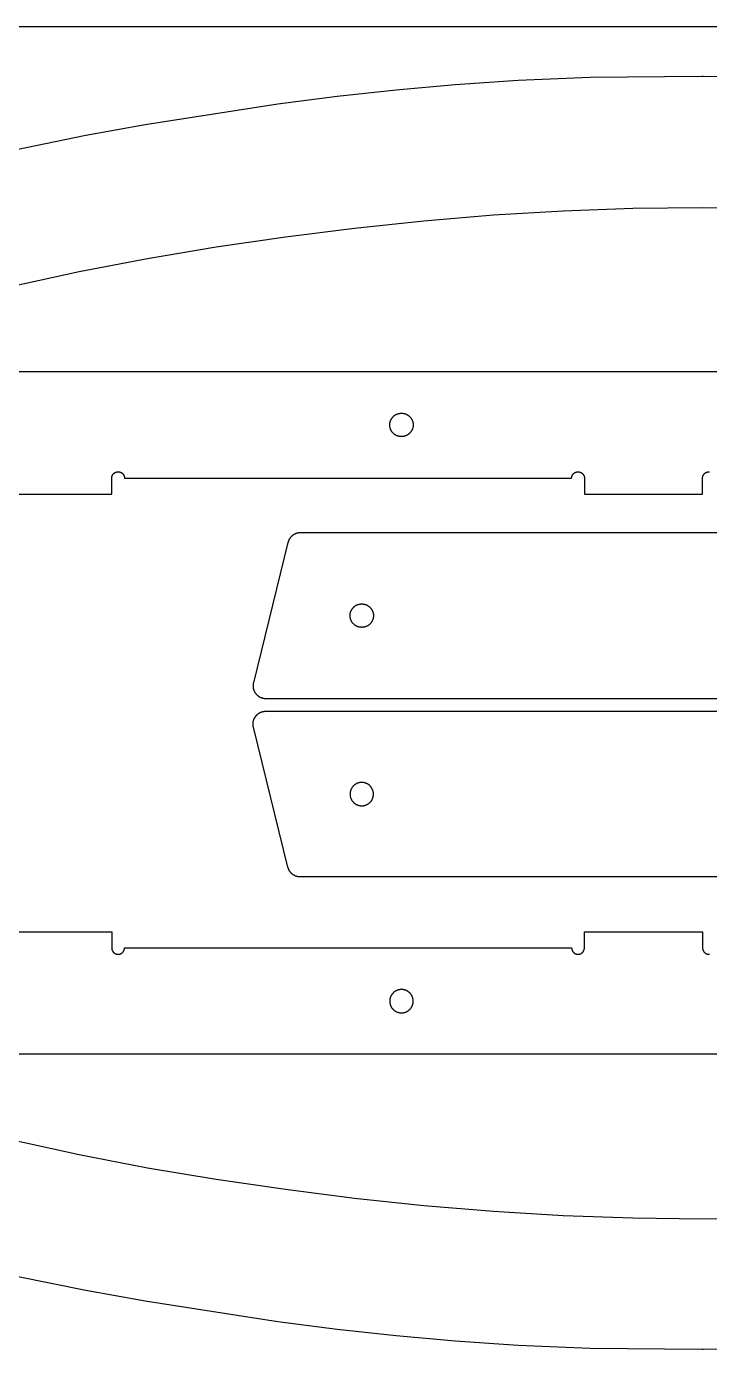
# Model space of a CAD drawing. Header units: millimetres. Extents: x 0 to 2500, y 0 to 1250.
# Drawn here: x 321 to 641, y 622 to 1250 of the extents above; entities that cross this region are included whole.
import ezdxf

# ---------------------------------------------------------------- set-up
doc = ezdxf.new("R2010")
doc.units = ezdxf.units.MM
doc.header["$MEASUREMENT"] = 0
doc.layers.add('Default', color=18, linetype='Continuous', true_color=0x000000)
doc.layers.add('TAGLIO', color=56, linetype='Continuous', true_color=0x8b8b00)

msp = doc.modelspace()

# ---------------------------------------------------------------- linework, layer by layer
at = {"layer": 'Default'}
msp.add_lwpolyline([(0, 0), (2500, 0), (2500, 1250), (0, 1250)], close=True, dxfattribs=at)
at = {"layer": 'TAGLIO'}
for points in [[(637.71, 1226.56), (585.14, 1226.13), (551.38, 1224.72), (521.83, 1222.7), (494.04, 1220.19), (466.3, 1217.13), (438.52, 1213.54), (376.18, 1203.84), (348.4, 1198.79), (315.79, 1192.14)], [(637.94, 1226.56), (637.71, 1226.56)], [(638, 1226.56), (637.94, 1226.56)], [(638.06, 1226.56), (638, 1226.56)], [(638.29, 1226.56), (638.06, 1226.56)], [(690.86, 1226.13), (638.29, 1226.56)], [(212.01, 1097.38), (224.38, 1102), (236.85, 1106.34), (249.4, 1110.44), (262.03, 1114.31), (287.48, 1121.41), (313.13, 1127.78), (345.14, 1134.84), (377.31, 1141.05), (409.62, 1146.49), (442.04, 1151.23), (474.55, 1155.33), (507.13, 1158.76), (539.78, 1161.49), (572.48, 1163.47), (605.23, 1164.66), (638, 1165.05), (670.77, 1164.66)], [(1072.94, 1087.72), (203.06, 1087.72)], [(360.5, 1037.72), (360.5, 1037.79), (360.5, 1037.85), (360.51, 1037.92), (360.51, 1037.99), (360.52, 1038.06), (360.53, 1038.13), (360.54, 1038.19), (360.55, 1038.26), (360.56, 1038.33), (360.58, 1038.4), (360.6, 1038.47), (360.62, 1038.54), (360.64, 1038.61), (360.66, 1038.68), (360.68, 1038.75), (360.71, 1038.82), (360.74, 1038.89), (360.77, 1038.96), (360.8, 1039.03), (360.84, 1039.1), (360.87, 1039.16), (360.91, 1039.23), (360.95, 1039.3), (360.99, 1039.36), (361.03, 1039.42), (361.08, 1039.49), (361.12, 1039.55), (361.17, 1039.61), (361.22, 1039.67), (361.27, 1039.73), (361.32, 1039.78), (361.38, 1039.84), (361.43, 1039.89), (361.49, 1039.95), (361.55, 1040), (361.61, 1040.05), (361.67, 1040.1), (361.73, 1040.14), (361.79, 1040.19), (361.86, 1040.23), (361.92, 1040.27), (361.99, 1040.31), (362.06, 1040.35), (362.12, 1040.38), (362.19, 1040.42), (362.26, 1040.45), (362.33, 1040.48), (362.4, 1040.51), (362.47, 1040.53), (362.53, 1040.56), (362.6, 1040.58), (362.67, 1040.6), (362.74, 1040.62), (362.81, 1040.64), (362.88, 1040.65), (362.95, 1040.67), (363.02, 1040.68), (363.09, 1040.69), (363.16, 1040.7), (363.23, 1040.71), (363.3, 1040.71), (363.37, 1040.72), (363.43, 1040.72), (363.5, 1040.72), (363.57, 1040.72), (363.63, 1040.72), (363.7, 1040.71), (363.77, 1040.71), (363.84, 1040.7), (363.91, 1040.69), (363.98, 1040.68), (364.05, 1040.67), (364.12, 1040.65), (364.19, 1040.64), (364.26, 1040.62), (364.33, 1040.6), (364.4, 1040.58), (364.47, 1040.56), (364.53, 1040.53), (364.6, 1040.51), (364.67, 1040.48), (364.74, 1040.45), (364.81, 1040.42), (364.88, 1040.38), (364.94, 1040.35), (365.01, 1040.31), (365.08, 1040.27), (365.14, 1040.23), (365.21, 1040.19), (365.27, 1040.14), (365.33, 1040.1), (365.39, 1040.05), (365.45, 1040), (365.51, 1039.95), (365.57, 1039.89), (365.62, 1039.84), (365.68, 1039.78), (365.73, 1039.73), (365.78, 1039.67), (365.83, 1039.61), (365.88, 1039.55), (365.92, 1039.49), (365.97, 1039.42), (366.01, 1039.36), (366.05, 1039.3), (366.09, 1039.23), (366.13, 1039.16), (366.16, 1039.1), (366.2, 1039.03), (366.23, 1038.96), (366.26, 1038.89), (366.29, 1038.82), (366.32, 1038.75), (366.34, 1038.68), (366.36, 1038.61), (366.38, 1038.54), (366.4, 1038.47), (366.42, 1038.4), (366.44, 1038.33), (366.45, 1038.26), (366.46, 1038.19), (366.47, 1038.13), (366.48, 1038.06), (366.49, 1037.99), (366.49, 1037.92), (366.5, 1037.85), (366.5, 1037.79), (366.5, 1037.72)], [(360.5, 1030.22), (360.5, 1037.72)], [(366.5, 1037.72), (576.5, 1037.72)], [(576.5, 1037.72), (576.5, 1037.79), (576.5, 1037.85), (576.51, 1037.92), (576.51, 1037.99), (576.52, 1038.06), (576.53, 1038.13), (576.54, 1038.19), (576.55, 1038.26), (576.56, 1038.33), (576.58, 1038.4), (576.6, 1038.47), (576.62, 1038.54), (576.64, 1038.61), (576.66, 1038.68), (576.68, 1038.75), (576.71, 1038.82), (576.74, 1038.89), (576.77, 1038.96), (576.8, 1039.03), (576.84, 1039.1), (576.87, 1039.16), (576.91, 1039.23), (576.95, 1039.3), (576.99, 1039.36), (577.03, 1039.42), (577.08, 1039.49), (577.12, 1039.55), (577.17, 1039.61), (577.22, 1039.67), (577.27, 1039.73), (577.32, 1039.78), (577.38, 1039.84), (577.43, 1039.89), (577.49, 1039.95), (577.55, 1040), (577.61, 1040.05), (577.67, 1040.1), (577.73, 1040.14), (577.79, 1040.19), (577.86, 1040.23), (577.92, 1040.27), (577.99, 1040.31), (578.06, 1040.35), (578.12, 1040.38), (578.19, 1040.42), (578.26, 1040.45), (578.33, 1040.48), (578.4, 1040.51), (578.47, 1040.53), (578.53, 1040.56), (578.6, 1040.58), (578.67, 1040.6), (578.74, 1040.62), (578.81, 1040.64), (578.88, 1040.65), (578.95, 1040.67), (579.02, 1040.68), (579.09, 1040.69), (579.16, 1040.7), (579.23, 1040.71), (579.3, 1040.71), (579.37, 1040.72), (579.43, 1040.72), (579.5, 1040.72), (579.57, 1040.72), (579.63, 1040.72), (579.7, 1040.71), (579.77, 1040.71), (579.84, 1040.7), (579.91, 1040.69), (579.98, 1040.68), (580.05, 1040.67), (580.12, 1040.65), (580.19, 1040.64), (580.26, 1040.62), (580.33, 1040.6), (580.4, 1040.58), (580.47, 1040.56), (580.53, 1040.53), (580.6, 1040.51), (580.67, 1040.48), (580.74, 1040.45), (580.81, 1040.42), (580.88, 1040.38), (580.94, 1040.35), (581.01, 1040.31), (581.08, 1040.27), (581.14, 1040.23), (581.21, 1040.19), (581.27, 1040.14), (581.33, 1040.1), (581.39, 1040.05), (581.45, 1040), (581.51, 1039.95), (581.57, 1039.89), (581.62, 1039.84), (581.68, 1039.78), (581.73, 1039.73), (581.78, 1039.67), (581.83, 1039.61), (581.88, 1039.55), (581.92, 1039.49), (581.97, 1039.42), (582.01, 1039.36), (582.05, 1039.3), (582.09, 1039.23), (582.13, 1039.16), (582.16, 1039.1), (582.2, 1039.03), (582.23, 1038.96), (582.26, 1038.89), (582.29, 1038.82), (582.32, 1038.75), (582.34, 1038.68), (582.36, 1038.61), (582.38, 1038.54), (582.4, 1038.47), (582.42, 1038.4), (582.44, 1038.33), (582.45, 1038.26), (582.46, 1038.19), (582.47, 1038.13), (582.48, 1038.06), (582.49, 1037.99), (582.49, 1037.92), (582.5, 1037.85), (582.5, 1037.79), (582.5, 1037.72)], [(582.5, 1037.72), (582.5, 1030.22)], [(638, 1037.72), (638, 1037.79), (638, 1037.85), (638.01, 1037.92), (638.01, 1037.99), (638.02, 1038.06), (638.03, 1038.13), (638.04, 1038.19), (638.05, 1038.26), (638.06, 1038.33), (638.08, 1038.4), (638.1, 1038.47), (638.12, 1038.54), (638.14, 1038.61), (638.16, 1038.68), (638.18, 1038.75), (638.21, 1038.82), (638.24, 1038.89), (638.27, 1038.96), (638.3, 1039.03), (638.34, 1039.1), (638.37, 1039.16), (638.41, 1039.23), (638.45, 1039.3), (638.49, 1039.36), (638.53, 1039.42), (638.58, 1039.49), (638.62, 1039.55), (638.67, 1039.61), (638.72, 1039.67), (638.77, 1039.73), (638.82, 1039.78), (638.88, 1039.84), (638.93, 1039.89), (638.99, 1039.95), (639.05, 1040), (639.11, 1040.05), (639.17, 1040.1), (639.23, 1040.14), (639.29, 1040.19), (639.36, 1040.23), (639.42, 1040.27), (639.49, 1040.31), (639.56, 1040.35), (639.62, 1040.38), (639.69, 1040.42), (639.76, 1040.45), (639.83, 1040.48), (639.9, 1040.51), (639.97, 1040.53), (640.03, 1040.56), (640.1, 1040.58), (640.17, 1040.6), (640.24, 1040.62), (640.31, 1040.64), (640.38, 1040.65), (640.45, 1040.67), (640.52, 1040.68), (640.59, 1040.69), (640.66, 1040.7), (640.73, 1040.71), (640.8, 1040.71), (640.87, 1040.72), (640.93, 1040.72), (641, 1040.72), (641.07, 1040.72), (641.13, 1040.72), (641.2, 1040.71)], [(638, 1030.22), (638, 1037.72)], [(305, 1030.22), (360.5, 1030.22)], [(582.5, 1030.22), (638, 1030.22)], [(449.1, 1012.04), (448.98, 1012.03), (448.87, 1012.03), (448.75, 1012.03), (448.63, 1012.02), (448.51, 1012.01), (448.39, 1011.99), (448.27, 1011.98), (448.15, 1011.96), (448.03, 1011.94), (447.91, 1011.92), (447.79, 1011.89), (447.67, 1011.86), (447.55, 1011.83), (447.43, 1011.8), (447.31, 1011.76), (447.2, 1011.73), (447.08, 1011.68), (446.96, 1011.64), (446.84, 1011.59), (446.72, 1011.55), (446.61, 1011.49), (446.49, 1011.44), (446.38, 1011.38), (446.26, 1011.32), (446.15, 1011.26), (446.04, 1011.2), (445.93, 1011.13), (445.82, 1011.06), (445.71, 1010.99), (445.61, 1010.91), (445.5, 1010.84), (445.4, 1010.76), (445.3, 1010.68), (445.2, 1010.6), (445.1, 1010.51), (445.01, 1010.42), (444.91, 1010.33), (444.82, 1010.24), (444.73, 1010.15), (444.64, 1010.06), (444.56, 1009.96), (444.48, 1009.86), (444.4, 1009.76), (444.32, 1009.66), (444.24, 1009.56), (444.17, 1009.46), (444.1, 1009.35), (444.03, 1009.25), (443.96, 1009.14), (443.9, 1009.03), (443.84, 1008.92), (443.78, 1008.81), (443.72, 1008.7), (443.67, 1008.59), (443.62, 1008.48), (443.57, 1008.37), (443.53, 1008.26), (443.48, 1008.15), (443.44, 1008.03), (443.4, 1007.92), (443.37, 1007.81), (443.33, 1007.7), (443.3, 1007.58), (443.27, 1007.47)], [(1176.38, 1012.04), (449.1, 1012.04)], [(443.27, 1007.47), (427.03, 941.56)], [(427.03, 941.56), (426.99, 941.4), (426.96, 941.24), (426.93, 941.07), (426.91, 940.91), (426.89, 940.74), (426.87, 940.57), (426.86, 940.4), (426.86, 940.23), (426.86, 940.06), (426.86, 939.89), (426.87, 939.72), (426.88, 939.55), (426.9, 939.38), (426.93, 939.2), (426.96, 939.03), (426.99, 938.86), (427.03, 938.7), (427.07, 938.53), (427.12, 938.36), (427.17, 938.2), (427.23, 938.04), (427.29, 937.88), (427.36, 937.72), (427.43, 937.56), (427.5, 937.41), (427.58, 937.26), (427.67, 937.11), (427.75, 936.97), (427.84, 936.83), (427.94, 936.69), (428.03, 936.55), (428.13, 936.42), (428.24, 936.3), (428.34, 936.17), (428.45, 936.05), (428.57, 935.92), (428.69, 935.81), (428.81, 935.69), (428.94, 935.58), (429.07, 935.47), (429.2, 935.36), (429.34, 935.26), (429.48, 935.16), (429.63, 935.07), (429.77, 934.98), (429.92, 934.89), (430.07, 934.81), (430.23, 934.73), (430.39, 934.66), (430.54, 934.59), (430.7, 934.52), (430.87, 934.46), (431.03, 934.41), (431.19, 934.36), (431.36, 934.31), (431.52, 934.27), (431.69, 934.24), (431.86, 934.21), (432.03, 934.18), (432.19, 934.16), (432.36, 934.14), (432.53, 934.13), (432.69, 934.13), (432.86, 934.12)], [(432.86, 934.12), (1193.46, 934.12)], [(427.03, 920.69), (426.99, 920.85), (426.96, 921.01), (426.93, 921.17), (426.91, 921.34), (426.89, 921.51), (426.87, 921.68), (426.86, 921.85), (426.86, 922.02), (426.86, 922.19), (426.86, 922.36), (426.87, 922.53), (426.88, 922.7), (426.9, 922.87), (426.93, 923.04), (426.96, 923.21), (426.99, 923.38), (427.03, 923.55), (427.07, 923.72), (427.12, 923.88), (427.17, 924.05), (427.23, 924.21), (427.29, 924.37), (427.36, 924.53), (427.43, 924.68), (427.5, 924.84), (427.58, 924.99), (427.67, 925.14), (427.75, 925.28), (427.84, 925.42), (427.94, 925.56), (428.03, 925.69), (428.13, 925.82), (428.24, 925.95), (428.34, 926.08), (428.45, 926.2), (428.57, 926.32), (428.69, 926.44), (428.81, 926.56), (428.94, 926.67), (429.07, 926.78), (429.2, 926.89), (429.34, 926.99), (429.48, 927.09), (429.63, 927.18), (429.77, 927.27), (429.92, 927.36), (430.07, 927.44), (430.23, 927.52), (430.39, 927.59), (430.54, 927.66), (430.7, 927.72), (430.87, 927.78), (431.03, 927.84), (431.19, 927.89), (431.36, 927.93), (431.52, 927.97), (431.69, 928.01), (431.86, 928.04), (432.03, 928.07), (432.19, 928.09), (432.36, 928.1), (432.53, 928.11), (432.69, 928.12), (432.86, 928.12)], [(432.86, 928.12), (1193.46, 928.12)], [(443.27, 854.78), (427.03, 920.69)], [(449.1, 850.21), (448.98, 850.21), (448.87, 850.22), (448.75, 850.22), (448.63, 850.23), (448.51, 850.24), (448.39, 850.25), (448.27, 850.27), (448.15, 850.29), (448.03, 850.31), (447.91, 850.33), (447.79, 850.36), (447.67, 850.38), (447.55, 850.41), (447.43, 850.45), (447.31, 850.48), (447.2, 850.52), (447.08, 850.56), (446.96, 850.61), (446.84, 850.65), (446.72, 850.7), (446.61, 850.75), (446.49, 850.81), (446.38, 850.87), (446.26, 850.92), (446.15, 850.99), (446.04, 851.05), (445.93, 851.12), (445.82, 851.19), (445.71, 851.26), (445.61, 851.33), (445.5, 851.41), (445.4, 851.49), (445.3, 851.57), (445.2, 851.65), (445.1, 851.74), (445.01, 851.82), (444.91, 851.91), (444.82, 852), (444.73, 852.1), (444.64, 852.19), (444.56, 852.29), (444.48, 852.39), (444.4, 852.49), (444.32, 852.59), (444.24, 852.69), (444.17, 852.79), (444.1, 852.9), (444.03, 853), (443.96, 853.11), (443.9, 853.22), (443.84, 853.32), (443.78, 853.43), (443.72, 853.54), (443.67, 853.65), (443.62, 853.77), (443.57, 853.88), (443.53, 853.99), (443.48, 854.1), (443.44, 854.21), (443.4, 854.33), (443.37, 854.44), (443.33, 854.55), (443.3, 854.66), (443.27, 854.78)], [(1176.38, 850.21), (449.1, 850.21)], [(305, 824.34), (360.5, 824.34)], [(360.5, 824.34), (360.5, 816.84)], [(582.5, 816.84), (582.5, 824.34)], [(582.5, 824.34), (638, 824.34)], [(638, 824.34), (638, 816.84)], [(360.5, 816.84), (360.5, 816.78), (360.5, 816.71), (360.51, 816.64), (360.51, 816.57), (360.52, 816.5), (360.53, 816.43), (360.54, 816.37), (360.55, 816.3), (360.56, 816.23), (360.58, 816.16), (360.6, 816.09), (360.62, 816.02), (360.64, 815.95), (360.66, 815.88), (360.68, 815.81), (360.71, 815.74), (360.74, 815.67), (360.77, 815.6), (360.8, 815.53), (360.84, 815.46), (360.87, 815.4), (360.91, 815.33), (360.95, 815.26), (360.99, 815.2), (361.03, 815.14), (361.08, 815.07), (361.12, 815.01), (361.17, 814.95), (361.22, 814.89), (361.27, 814.83), (361.32, 814.78), (361.38, 814.72), (361.43, 814.67), (361.49, 814.61), (361.55, 814.56), (361.61, 814.51), (361.67, 814.46), (361.73, 814.42), (361.79, 814.37), (361.86, 814.33), (361.92, 814.29), (361.99, 814.25), (362.06, 814.21), (362.12, 814.18), (362.19, 814.14), (362.26, 814.11), (362.33, 814.08), (362.4, 814.05), (362.47, 814.03), (362.53, 814), (362.6, 813.98), (362.67, 813.96), (362.74, 813.94), (362.81, 813.92), (362.88, 813.91), (362.95, 813.89), (363.02, 813.88), (363.09, 813.87), (363.16, 813.86), (363.23, 813.85), (363.3, 813.85), (363.37, 813.84), (363.43, 813.84), (363.5, 813.84), (363.57, 813.84), (363.63, 813.84), (363.7, 813.85), (363.77, 813.85), (363.84, 813.86), (363.91, 813.87), (363.98, 813.88), (364.05, 813.89), (364.12, 813.91), (364.19, 813.92), (364.26, 813.94), (364.33, 813.96), (364.4, 813.98), (364.47, 814), (364.53, 814.03), (364.6, 814.05), (364.67, 814.08), (364.74, 814.11), (364.81, 814.14), (364.88, 814.18), (364.94, 814.21), (365.01, 814.25), (365.08, 814.29), (365.14, 814.33), (365.21, 814.37), (365.27, 814.42), (365.33, 814.46), (365.39, 814.51), (365.45, 814.56), (365.51, 814.61), (365.57, 814.67), (365.62, 814.72), (365.68, 814.78), (365.73, 814.83), (365.78, 814.89), (365.83, 814.95), (365.88, 815.01), (365.92, 815.07), (365.97, 815.14), (366.01, 815.2), (366.05, 815.26), (366.09, 815.33), (366.13, 815.4), (366.16, 815.46), (366.2, 815.53), (366.23, 815.6), (366.26, 815.67), (366.29, 815.74), (366.32, 815.81), (366.34, 815.88), (366.36, 815.95), (366.38, 816.02), (366.4, 816.09), (366.42, 816.16), (366.44, 816.23), (366.45, 816.3), (366.46, 816.37), (366.47, 816.43), (366.48, 816.5), (366.49, 816.57), (366.49, 816.64), (366.5, 816.71), (366.5, 816.78), (366.5, 816.84)], [(366.5, 816.84), (576.5, 816.84)], [(576.5, 816.84), (576.5, 816.78), (576.5, 816.71), (576.51, 816.64), (576.51, 816.57), (576.52, 816.5), (576.53, 816.43), (576.54, 816.37), (576.55, 816.3), (576.56, 816.23), (576.58, 816.16), (576.6, 816.09), (576.62, 816.02), (576.64, 815.95), (576.66, 815.88), (576.68, 815.81), (576.71, 815.74), (576.74, 815.67), (576.77, 815.6), (576.8, 815.53), (576.84, 815.46), (576.87, 815.4), (576.91, 815.33), (576.95, 815.26), (576.99, 815.2), (577.03, 815.14), (577.08, 815.07), (577.12, 815.01), (577.17, 814.95), (577.22, 814.89), (577.27, 814.83), (577.32, 814.78), (577.38, 814.72), (577.43, 814.67), (577.49, 814.61), (577.55, 814.56), (577.61, 814.51), (577.67, 814.46), (577.73, 814.42), (577.79, 814.37), (577.86, 814.33), (577.92, 814.29), (577.99, 814.25), (578.06, 814.21), (578.12, 814.18), (578.19, 814.14), (578.26, 814.11), (578.33, 814.08), (578.4, 814.05), (578.47, 814.03), (578.53, 814), (578.6, 813.98), (578.67, 813.96), (578.74, 813.94), (578.81, 813.92), (578.88, 813.91), (578.95, 813.89), (579.02, 813.88), (579.09, 813.87), (579.16, 813.86), (579.23, 813.85), (579.3, 813.85), (579.37, 813.84), (579.43, 813.84), (579.5, 813.84), (579.57, 813.84), (579.63, 813.84), (579.7, 813.85), (579.77, 813.85), (579.84, 813.86), (579.91, 813.87), (579.98, 813.88), (580.05, 813.89), (580.12, 813.91), (580.19, 813.92), (580.26, 813.94), (580.33, 813.96), (580.4, 813.98), (580.47, 814), (580.53, 814.03), (580.6, 814.05), (580.67, 814.08), (580.74, 814.11), (580.81, 814.14), (580.88, 814.18), (580.94, 814.21), (581.01, 814.25), (581.08, 814.29), (581.14, 814.33), (581.21, 814.37), (581.27, 814.42), (581.33, 814.46), (581.39, 814.51), (581.45, 814.56), (581.51, 814.61), (581.57, 814.67), (581.62, 814.72), (581.68, 814.78), (581.73, 814.83), (581.78, 814.89), (581.83, 814.95), (581.88, 815.01), (581.92, 815.07), (581.97, 815.14), (582.01, 815.2), (582.05, 815.26), (582.09, 815.33), (582.13, 815.4), (582.16, 815.46), (582.2, 815.53), (582.23, 815.6), (582.26, 815.67), (582.29, 815.74), (582.32, 815.81), (582.34, 815.88), (582.36, 815.95), (582.38, 816.02), (582.4, 816.09), (582.42, 816.16), (582.44, 816.23), (582.45, 816.3), (582.46, 816.37), (582.47, 816.43), (582.48, 816.5), (582.49, 816.57), (582.49, 816.64), (582.5, 816.71), (582.5, 816.78), (582.5, 816.84)], [(638, 816.84), (638, 816.78), (638, 816.71), (638.01, 816.64), (638.01, 816.57), (638.02, 816.5), (638.03, 816.43), (638.04, 816.37), (638.05, 816.3), (638.06, 816.23), (638.08, 816.16), (638.1, 816.09), (638.12, 816.02), (638.14, 815.95), (638.16, 815.88), (638.18, 815.81), (638.21, 815.74), (638.24, 815.67), (638.27, 815.6), (638.3, 815.53), (638.34, 815.46), (638.37, 815.4), (638.41, 815.33), (638.45, 815.26), (638.49, 815.2), (638.53, 815.14), (638.58, 815.07), (638.62, 815.01), (638.67, 814.95), (638.72, 814.89), (638.77, 814.83), (638.82, 814.78), (638.88, 814.72), (638.93, 814.67), (638.99, 814.61), (639.05, 814.56), (639.11, 814.51), (639.17, 814.46), (639.23, 814.42), (639.29, 814.37), (639.36, 814.33), (639.42, 814.29), (639.49, 814.25), (639.56, 814.21), (639.62, 814.18), (639.69, 814.14), (639.76, 814.11), (639.83, 814.08), (639.9, 814.05), (639.97, 814.03), (640.03, 814), (640.1, 813.98), (640.17, 813.96), (640.24, 813.94), (640.31, 813.92), (640.38, 813.91), (640.45, 813.89), (640.52, 813.88), (640.59, 813.87), (640.66, 813.86), (640.73, 813.85), (640.8, 813.85), (640.87, 813.84), (640.93, 813.84), (641, 813.84), (641.07, 813.84), (641.13, 813.84), (641.2, 813.85)], [(1072.94, 766.84), (203.06, 766.84)], [(212.01, 757.18), (224.38, 752.56), (236.85, 748.22), (249.4, 744.12), (262.03, 740.25), (287.48, 733.15), (313.13, 726.78), (345.14, 719.72), (377.31, 713.51), (409.62, 708.07), (442.04, 703.33), (474.55, 699.23), (507.13, 695.8), (539.78, 693.07), (572.48, 691.1), (605.23, 689.91), (638, 689.51), (670.77, 689.91)], [(637.71, 628), (585.14, 628.43), (551.38, 629.84), (521.83, 631.86), (494.04, 634.37), (466.3, 637.43), (438.52, 641.02), (376.18, 650.72), (348.4, 655.77), (315.79, 662.42)], [(637.94, 628), (637.71, 628)], [(638, 628), (637.94, 628)], [(638.06, 628), (638, 628)], [(638.29, 628), (638.06, 628)], [(690.86, 628.43), (638.29, 628)]]:
    msp.add_lwpolyline(points, dxfattribs=at)
for points in [[(491.08, 1062.76), (491.08, 1062.95), (491.09, 1063.14), (491.11, 1063.33), (491.13, 1063.52), (491.16, 1063.71), (491.2, 1063.9), (491.24, 1064.08), (491.29, 1064.27), (491.34, 1064.45), (491.41, 1064.63), (491.47, 1064.81), (491.55, 1064.99), (491.63, 1065.16), (491.72, 1065.33), (491.81, 1065.5), (491.91, 1065.66), (492.01, 1065.82), (492.12, 1065.98), (492.23, 1066.13), (492.35, 1066.28), (492.48, 1066.42), (492.61, 1066.56), (492.74, 1066.7), (492.88, 1066.83), (493.02, 1066.96), (493.17, 1067.08), (493.32, 1067.19), (493.48, 1067.3), (493.64, 1067.41), (493.8, 1067.51), (493.97, 1067.6), (494.14, 1067.69), (494.31, 1067.77), (494.48, 1067.85), (494.66, 1067.92), (494.84, 1067.98), (495.02, 1068.04), (495.21, 1068.09), (495.39, 1068.13), (495.58, 1068.17), (495.77, 1068.2), (495.96, 1068.23), (496.15, 1068.24), (496.34, 1068.25), (496.53, 1068.26), (496.72, 1068.26), (496.91, 1068.25), (497.1, 1068.23), (497.29, 1068.21), (497.48, 1068.19), (497.67, 1068.15), (497.86, 1068.11), (498.04, 1068.06), (498.22, 1068.01), (498.4, 1067.95), (498.58, 1067.88), (498.76, 1067.81), (498.93, 1067.73), (499.1, 1067.65), (499.27, 1067.55), (499.44, 1067.46), (499.6, 1067.36), (499.76, 1067.25), (499.91, 1067.14), (500.06, 1067.02), (500.21, 1066.89), (500.35, 1066.77), (500.48, 1066.63), (500.62, 1066.49), (500.74, 1066.35), (500.87, 1066.21), (500.98, 1066.05), (501.09, 1065.9), (501.2, 1065.74), (501.3, 1065.58), (501.4, 1065.41), (501.49, 1065.24), (501.57, 1065.07), (501.65, 1064.9), (501.72, 1064.72), (501.78, 1064.54), (501.84, 1064.36), (501.89, 1064.18), (501.94, 1063.99), (501.98, 1063.8), (502.01, 1063.62), (502.04, 1063.43), (502.06, 1063.24), (502.07, 1063.05), (502.08, 1062.86), (502.08, 1062.66), (502.07, 1062.47), (502.06, 1062.28), (502.04, 1062.09), (502.01, 1061.9), (501.98, 1061.72), (501.94, 1061.53), (501.89, 1061.34), (501.84, 1061.16), (501.78, 1060.98), (501.72, 1060.8), (501.65, 1060.62), (501.57, 1060.45), (501.49, 1060.28), (501.4, 1060.11), (501.3, 1059.94), (501.2, 1059.78), (501.09, 1059.62), (500.98, 1059.47), (500.87, 1059.31), (500.74, 1059.17), (500.62, 1059.03), (500.48, 1058.89), (500.35, 1058.75), (500.21, 1058.63), (500.06, 1058.5), (499.91, 1058.38), (499.76, 1058.27), (499.6, 1058.16), (499.44, 1058.06), (499.27, 1057.97), (499.1, 1057.87), (498.93, 1057.79), (498.76, 1057.71), (498.58, 1057.64), (498.4, 1057.57), (498.22, 1057.51), (498.04, 1057.46), (497.86, 1057.41), (497.67, 1057.37), (497.48, 1057.33), (497.29, 1057.31), (497.1, 1057.29), (496.91, 1057.27), (496.72, 1057.26), (496.53, 1057.26), (496.34, 1057.27), (496.15, 1057.28), (495.96, 1057.29), (495.77, 1057.32), (495.58, 1057.35), (495.39, 1057.39), (495.21, 1057.43), (495.02, 1057.48), (494.84, 1057.54), (494.66, 1057.6), (494.48, 1057.67), (494.31, 1057.75), (494.14, 1057.83), (493.97, 1057.92), (493.8, 1058.01), (493.64, 1058.11), (493.48, 1058.22), (493.32, 1058.33), (493.17, 1058.44), (493.02, 1058.56), (492.88, 1058.69), (492.74, 1058.82), (492.61, 1058.96), (492.48, 1059.1), (492.35, 1059.24), (492.23, 1059.39), (492.12, 1059.54), (492.01, 1059.7), (491.91, 1059.86), (491.81, 1060.02), (491.72, 1060.19), (491.63, 1060.36), (491.55, 1060.53), (491.47, 1060.71), (491.41, 1060.89), (491.34, 1061.07), (491.29, 1061.25), (491.24, 1061.44), (491.2, 1061.62), (491.16, 1061.81), (491.13, 1062), (491.11, 1062.19), (491.09, 1062.38), (491.08, 1062.57)], [(479.24, 978.42), (479.42, 978.37), (479.6, 978.32), (479.78, 978.25), (479.96, 978.19), (480.14, 978.11), (480.31, 978.03), (480.48, 977.95), (480.65, 977.85), (480.81, 977.76), (480.97, 977.65), (481.13, 977.55), (481.28, 977.43), (481.43, 977.31), (481.58, 977.19), (481.72, 977.06), (481.85, 976.92), (481.98, 976.78), (482.11, 976.64), (482.23, 976.49), (482.35, 976.34), (482.46, 976.19), (482.56, 976.03), (482.66, 975.86), (482.76, 975.7), (482.84, 975.53), (482.93, 975.36), (483, 975.18), (483.07, 975), (483.14, 974.82), (483.19, 974.64), (483.24, 974.46), (483.29, 974.27), (483.33, 974.08), (483.36, 973.9), (483.38, 973.71), (483.4, 973.52), (483.41, 973.33), (483.42, 973.14), (483.42, 972.94), (483.41, 972.75), (483.4, 972.56), (483.37, 972.37), (483.35, 972.18), (483.31, 972), (483.27, 971.81), (483.22, 971.63), (483.17, 971.44), (483.11, 971.26), (483.04, 971.08), (482.97, 970.91), (482.89, 970.73), (482.81, 970.56), (482.72, 970.39), (482.62, 970.23), (482.52, 970.07), (482.41, 969.91), (482.3, 969.75), (482.18, 969.6), (482.06, 969.46), (481.93, 969.32), (481.8, 969.18), (481.66, 969.05), (481.52, 968.92), (481.37, 968.8), (481.22, 968.68), (481.07, 968.57), (480.91, 968.46), (480.74, 968.36), (480.58, 968.27), (480.41, 968.18), (480.24, 968.09), (480.06, 968.02), (479.89, 967.94), (479.71, 967.88), (479.53, 967.82), (479.34, 967.77), (479.16, 967.72), (478.97, 967.68), (478.78, 967.65), (478.59, 967.62), (478.4, 967.6), (478.21, 967.59), (478.02, 967.58), (477.83, 967.58), (477.64, 967.59), (477.45, 967.6), (477.26, 967.62), (477.07, 967.65), (476.88, 967.68), (476.7, 967.72), (476.51, 967.76), (476.33, 967.82), (476.15, 967.87), (475.97, 967.94), (475.79, 968.01), (475.61, 968.09), (475.44, 968.17), (475.27, 968.26), (475.11, 968.35), (474.94, 968.45), (474.79, 968.56), (474.63, 968.67), (474.48, 968.79), (474.33, 968.91), (474.19, 969.04), (474.05, 969.17), (473.92, 969.31), (473.79, 969.45), (473.67, 969.59), (473.55, 969.74), (473.44, 969.9), (473.33, 970.05), (473.23, 970.21), (473.13, 970.38), (473.04, 970.55), (472.95, 970.72), (472.87, 970.89), (472.8, 971.07), (472.73, 971.25), (472.67, 971.43), (472.62, 971.61), (472.57, 971.8), (472.53, 971.98), (472.5, 972.17), (472.47, 972.36), (472.45, 972.55), (472.43, 972.74), (472.42, 972.93), (472.42, 973.12), (472.42, 973.31), (472.44, 973.5), (472.45, 973.69), (472.48, 973.88), (472.51, 974.07), (472.55, 974.26), (472.59, 974.44), (472.64, 974.63), (472.7, 974.81), (472.76, 974.99), (472.83, 975.17), (472.91, 975.34), (472.99, 975.51), (473.08, 975.68), (473.17, 975.85), (473.27, 976.01), (473.37, 976.17), (473.48, 976.33), (473.6, 976.48), (473.72, 976.63), (473.84, 976.77), (473.97, 976.91), (474.11, 977.05), (474.25, 977.18), (474.39, 977.3), (474.54, 977.42), (474.7, 977.54), (474.85, 977.65), (475.01, 977.75), (475.18, 977.85), (475.34, 977.94), (475.51, 978.03), (475.69, 978.11), (475.86, 978.18), (476.04, 978.25), (476.22, 978.31), (476.4, 978.37), (476.59, 978.42), (476.77, 978.46), (476.96, 978.5), (477.15, 978.53), (477.34, 978.55), (477.53, 978.57), (477.72, 978.58), (477.91, 978.58), (478.1, 978.58), (478.29, 978.57), (478.48, 978.55), (478.67, 978.53), (478.86, 978.5), (479.05, 978.46)], [(479.24, 883.83), (479.42, 883.88), (479.6, 883.93), (479.78, 883.99), (479.96, 884.06), (480.14, 884.14), (480.31, 884.22), (480.48, 884.3), (480.65, 884.39), (480.81, 884.49), (480.97, 884.59), (481.13, 884.7), (481.28, 884.82), (481.43, 884.94), (481.58, 885.06), (481.72, 885.19), (481.85, 885.32), (481.98, 885.46), (482.11, 885.61), (482.23, 885.75), (482.35, 885.91), (482.46, 886.06), (482.56, 886.22), (482.66, 886.38), (482.76, 886.55), (482.84, 886.72), (482.93, 886.89), (483, 887.07), (483.07, 887.24), (483.14, 887.42), (483.19, 887.61), (483.24, 887.79), (483.29, 887.98), (483.33, 888.16), (483.36, 888.35), (483.38, 888.54), (483.4, 888.73), (483.41, 888.92), (483.42, 889.11), (483.42, 889.3), (483.41, 889.49), (483.4, 889.68), (483.37, 889.87), (483.35, 890.06), (483.31, 890.25), (483.27, 890.44), (483.22, 890.62), (483.17, 890.81), (483.11, 890.99), (483.04, 891.17), (482.97, 891.34), (482.89, 891.52), (482.81, 891.69), (482.72, 891.86), (482.62, 892.02), (482.52, 892.18), (482.41, 892.34), (482.3, 892.49), (482.18, 892.64), (482.06, 892.79), (481.93, 892.93), (481.8, 893.07), (481.66, 893.2), (481.52, 893.33), (481.37, 893.45), (481.22, 893.57), (481.07, 893.68), (480.91, 893.79), (480.74, 893.89), (480.58, 893.98), (480.41, 894.07), (480.24, 894.15), (480.06, 894.23), (479.89, 894.3), (479.71, 894.37), (479.53, 894.43), (479.34, 894.48), (479.16, 894.53), (478.97, 894.57), (478.78, 894.6), (478.59, 894.63), (478.4, 894.65), (478.21, 894.66), (478.02, 894.67), (477.83, 894.67), (477.64, 894.66), (477.45, 894.65), (477.26, 894.63), (477.07, 894.6), (476.88, 894.57), (476.7, 894.53), (476.51, 894.48), (476.33, 894.43), (476.15, 894.37), (475.97, 894.31), (475.79, 894.24), (475.61, 894.16), (475.44, 894.08), (475.27, 893.99), (475.11, 893.89), (474.94, 893.79), (474.79, 893.69), (474.63, 893.58), (474.48, 893.46), (474.33, 893.34), (474.19, 893.21), (474.05, 893.08), (473.92, 892.94), (473.79, 892.8), (473.67, 892.66), (473.55, 892.51), (473.44, 892.35), (473.33, 892.19), (473.23, 892.03), (473.13, 891.87), (473.04, 891.7), (472.95, 891.53), (472.87, 891.36), (472.8, 891.18), (472.73, 891), (472.67, 890.82), (472.62, 890.64), (472.57, 890.45), (472.53, 890.27), (472.5, 890.08), (472.47, 889.89), (472.45, 889.7), (472.43, 889.51), (472.42, 889.32), (472.42, 889.13), (472.42, 888.94), (472.44, 888.75), (472.45, 888.56), (472.48, 888.37), (472.51, 888.18), (472.55, 887.99), (472.59, 887.81), (472.64, 887.62), (472.7, 887.44), (472.76, 887.26), (472.83, 887.08), (472.91, 886.91), (472.99, 886.73), (473.08, 886.56), (473.17, 886.4), (473.27, 886.23), (473.37, 886.07), (473.48, 885.92), (473.6, 885.77), (473.72, 885.62), (473.84, 885.47), (473.97, 885.34), (474.11, 885.2), (474.25, 885.07), (474.39, 884.95), (474.54, 884.83), (474.7, 884.71), (474.85, 884.6), (475.01, 884.5), (475.18, 884.4), (475.34, 884.31), (475.51, 884.22), (475.69, 884.14), (475.86, 884.07), (476.04, 884), (476.22, 883.94), (476.4, 883.88), (476.59, 883.83), (476.77, 883.79), (476.96, 883.75), (477.15, 883.72), (477.34, 883.7), (477.53, 883.68), (477.72, 883.67), (477.91, 883.67), (478.1, 883.67), (478.29, 883.68), (478.48, 883.7), (478.67, 883.72), (478.86, 883.75), (479.05, 883.79)], [(491.08, 791.8), (491.08, 791.61), (491.09, 791.42), (491.11, 791.23), (491.13, 791.04), (491.16, 790.85), (491.2, 790.66), (491.24, 790.48), (491.29, 790.29), (491.34, 790.11), (491.41, 789.93), (491.47, 789.75), (491.55, 789.58), (491.63, 789.4), (491.72, 789.23), (491.81, 789.06), (491.91, 788.9), (492.01, 788.74), (492.12, 788.58), (492.23, 788.43), (492.35, 788.28), (492.48, 788.14), (492.61, 788), (492.74, 787.86), (492.88, 787.73), (493.02, 787.6), (493.17, 787.48), (493.32, 787.37), (493.48, 787.26), (493.64, 787.15), (493.8, 787.05), (493.97, 786.96), (494.14, 786.87), (494.31, 786.79), (494.48, 786.71), (494.66, 786.64), (494.84, 786.58), (495.02, 786.52), (495.21, 786.47), (495.39, 786.43), (495.58, 786.39), (495.77, 786.36), (495.96, 786.34), (496.15, 786.32), (496.34, 786.31), (496.53, 786.3), (496.72, 786.3), (496.91, 786.31), (497.1, 786.33), (497.29, 786.35), (497.48, 786.38), (497.67, 786.41), (497.86, 786.45), (498.04, 786.5), (498.22, 786.55), (498.4, 786.61), (498.58, 786.68), (498.76, 786.75), (498.93, 786.83), (499.1, 786.92), (499.27, 787.01), (499.44, 787.1), (499.6, 787.2), (499.76, 787.31), (499.91, 787.42), (500.06, 787.54), (500.21, 787.67), (500.35, 787.8), (500.48, 787.93), (500.62, 788.07), (500.74, 788.21), (500.87, 788.36), (500.98, 788.51), (501.09, 788.66), (501.2, 788.82), (501.3, 788.98), (501.4, 789.15), (501.49, 789.32), (501.57, 789.49), (501.65, 789.66), (501.72, 789.84), (501.78, 790.02), (501.84, 790.2), (501.89, 790.38), (501.94, 790.57), (501.98, 790.76), (502.01, 790.94), (502.04, 791.13), (502.06, 791.32), (502.07, 791.51), (502.08, 791.7), (502.08, 791.9), (502.07, 792.09), (502.06, 792.28), (502.04, 792.47), (502.01, 792.66), (501.98, 792.84), (501.94, 793.03), (501.89, 793.22), (501.84, 793.4), (501.78, 793.58), (501.72, 793.76), (501.65, 793.94), (501.57, 794.11), (501.49, 794.28), (501.4, 794.45), (501.3, 794.62), (501.2, 794.78), (501.09, 794.94), (500.98, 795.09), (500.87, 795.25), (500.74, 795.39), (500.62, 795.53), (500.48, 795.67), (500.35, 795.81), (500.21, 795.93), (500.06, 796.06), (499.91, 796.18), (499.76, 796.29), (499.6, 796.4), (499.44, 796.5), (499.27, 796.6), (499.1, 796.69), (498.93, 796.77), (498.76, 796.85), (498.58, 796.92), (498.4, 796.99), (498.22, 797.05), (498.04, 797.1), (497.86, 797.15), (497.67, 797.19), (497.48, 797.23), (497.29, 797.25), (497.1, 797.28), (496.91, 797.29), (496.72, 797.3), (496.53, 797.3), (496.34, 797.3), (496.15, 797.28), (495.96, 797.27), (495.77, 797.24), (495.58, 797.21), (495.39, 797.17), (495.21, 797.13), (495.02, 797.08), (494.84, 797.02), (494.66, 796.96), (494.48, 796.89), (494.31, 796.81), (494.14, 796.73), (493.97, 796.64), (493.8, 796.55), (493.64, 796.45), (493.48, 796.34), (493.32, 796.23), (493.17, 796.12), (493.02, 796), (492.88, 795.87), (492.74, 795.74), (492.61, 795.6), (492.48, 795.46), (492.35, 795.32), (492.23, 795.17), (492.12, 795.02), (492.01, 794.86), (491.91, 794.7), (491.81, 794.54), (491.72, 794.37), (491.63, 794.2), (491.55, 794.03), (491.47, 793.85), (491.41, 793.67), (491.34, 793.49), (491.29, 793.31), (491.24, 793.12), (491.2, 792.94), (491.16, 792.75), (491.13, 792.56), (491.11, 792.37), (491.09, 792.18), (491.08, 791.99)]]:
    msp.add_lwpolyline(points, close=True, dxfattribs=at)

doc.saveas('drawing.dxf')
